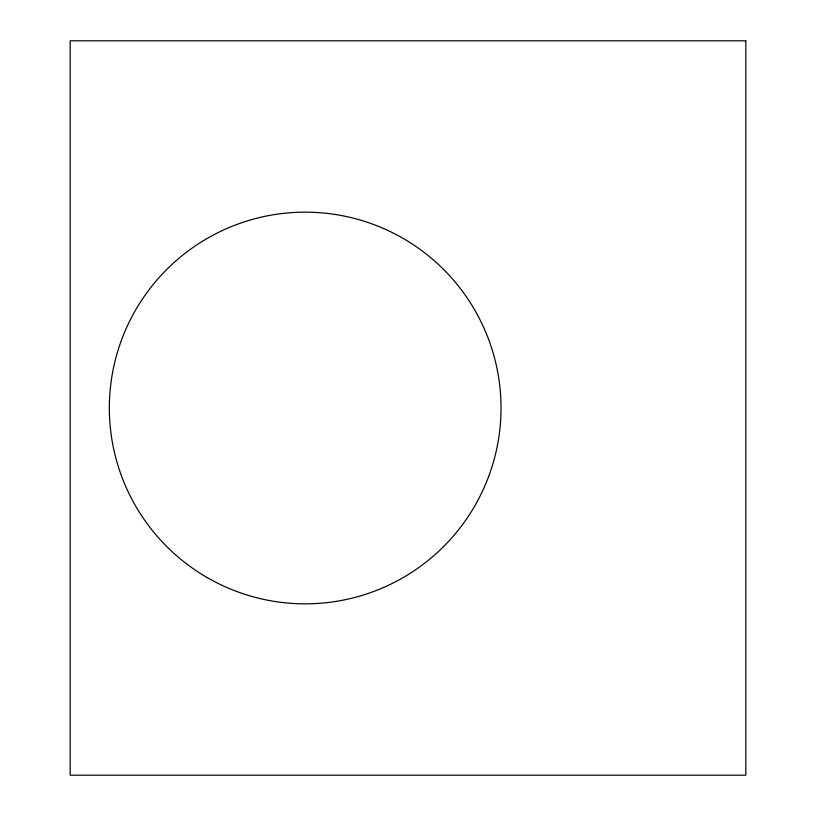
<?xml version="1.0" encoding="UTF-8"?>
<svg xmlns="http://www.w3.org/2000/svg" width="816" height="816" viewBox="0 0 816 816"><rect width="100%" height="100%" fill="white"/><g stroke="black" fill="none" stroke-linecap="round" stroke-linejoin="round"><path stroke-width="1.22" d="M745.824 40.8L70.176 40.8L70.176 775.2L745.824 775.2L745.824 40.8M207.264 577.606A195.84 195.84 0 0 0 501.024 408A195.84 195.84 0 0 0 207.264 238.394A195.84 195.84 0 0 0 207.264 577.606"/></g></svg>
